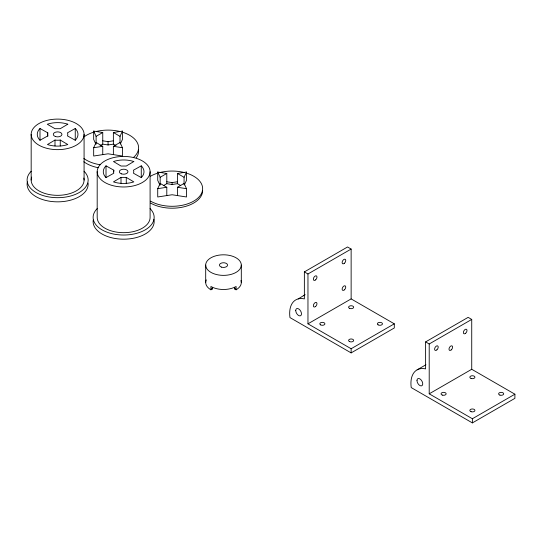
<?xml version="1.0" encoding="UTF-8"?>
<svg xmlns="http://www.w3.org/2000/svg" width="542" height="542" viewBox="0 0 542 542"><rect width="100%" height="100%" fill="white"/><g stroke="black" fill="none" stroke-linecap="round" stroke-linejoin="round"><path stroke-width="0.81" d="M113.813 170.195L113.468 171.712L113.813 173.23L106.015 177.586A20.352 11.748 0 0 1 106.015 165.838L113.813 170.195L113.813 171.882M113.373 154.626L113.373 146.32L120.019 142.478L122.451 147.722L122.451 156.028L108.061 153.806L93.671 156.028L93.671 147.722L96.103 142.478L102.75 146.32L102.75 154.626M120.019 142.993L120.019 136.347L122.451 131.103L113.373 132.512L113.373 144.138L116.029 145.676M120.365 143.908L122.451 139.416L122.451 131.103M177.424 195.574L177.424 187.268L184.07 183.426L186.502 188.67L186.502 196.976L172.112 194.754L157.722 196.976L157.722 188.67L160.161 183.426L166.8 187.268L166.8 195.574M184.07 184.775L184.07 177.295L186.502 172.058L177.424 173.46L177.424 183.677L180.75 185.594M184.415 184.856L186.502 180.364L186.502 172.058M298.154 298.967L304.97 294.76M303.716 295.756L304.929 294.74M54.993 140.046L47.452 144.545A20.352 11.748 0 0 0 67.797 144.545L60.257 140.046A10.176 5.874 0 0 1 54.993 140.046L54.993 145.961M121.008 177.383L113.468 181.888A20.352 11.748 0 0 0 133.813 181.888L126.272 177.383L121.008 177.383L121.008 183.298M96.103 144.138L96.103 136.347L102.75 132.512L102.75 144.138L100.094 145.676M160.161 185.093L160.161 177.295L166.8 173.46L166.8 183.677L163.481 185.594M206.306 279.875A17.805 10.278 0 0 0 210.913 289.801L212.349 288.974L212.349 287.307M304.367 271.901L347.537 246.976L351.135 249.056L351.135 298.899L394.298 323.825L394.298 327.978L351.135 352.896L289.977 317.592A29.383 16.965 60 0 1 304.367 298.899L304.367 271.901L307.964 273.974L351.135 249.056M307.964 273.974L307.964 323.825L351.135 298.899M307.964 323.825L351.135 348.743L394.298 323.825M425.612 341.9L468.132 317.355L471.73 319.428L471.73 369.278L514.9 394.197L514.9 398.35L472.38 422.902L411.229 387.591A29.383 16.965 60 0 1 425.612 368.899L425.612 341.9L429.21 343.98L471.73 319.428M417.116 369.854L425.91 364.773M429.21 343.98L429.21 393.824L471.73 369.278M429.21 393.824L472.38 418.749L514.9 394.197M75.25 128.495L67.452 132.851A10.176 5.874 0 0 1 67.452 135.893L75.25 140.249A20.352 11.748 0 0 0 75.25 128.495L75.25 140.324M141.266 165.838L133.468 170.195L133.813 171.712L133.468 173.23L141.266 177.586A20.352 11.748 0 0 0 141.266 165.838L141.266 177.668M102.75 140.818L108.061 141.638L113.373 140.818M102.75 144.138L108.061 144.965L113.373 144.138M93.671 147.722L102.75 146.32M166.8 181.766L172.112 182.586L177.424 181.766M166.8 183.677L172.112 184.497L177.424 183.677M157.722 188.67L166.8 187.268M95.758 143.908L93.671 139.416L93.671 131.103L102.75 132.512M113.373 146.32L122.451 147.722M159.809 184.856L157.722 180.364L157.722 172.058L166.8 173.46M177.424 187.268L186.502 188.67M47.798 132.851A10.176 5.874 0 0 0 47.798 135.893L40 140.249A20.352 11.748 0 0 1 40 128.495L47.798 132.851L47.798 136.232M113.373 132.512L120.019 136.347M177.424 173.46L184.07 177.295M234.652 287.307L234.652 288.974L236.095 289.801A17.805 10.278 0 0 0 240.966 280.526M157.722 172.058L160.161 177.295M93.671 131.103L96.103 136.347M472.38 418.749L472.38 422.902M351.135 348.743L351.135 352.896M241.305 265.085A17.805 10.278 0 0 1 214.598 273.995A17.805 10.278 0 0 1 214.598 256.183A17.805 10.278 0 0 1 241.305 265.085L241.305 282.531M236.095 289.801L236.095 286.481A17.805 10.278 0 0 1 210.913 286.481L210.913 289.801M205.696 265.085L205.696 282.531M172.112 182.586L172.112 184.497M150.093 171.712A26.456 15.271 0 0 1 110.412 184.937A26.456 15.271 0 0 1 110.412 158.488A26.456 15.271 0 0 1 150.093 171.712L150.093 217.403A26.456 15.271 0 0 1 123.644 232.674A26.456 15.271 0 0 1 97.187 217.403L97.187 171.712M126.272 177.383L126.272 183.298M108.061 141.638L108.061 144.965M106.015 165.838L106.015 177.668M84.078 134.369A26.45 15.271 0 0 1 44.397 147.6A26.45 15.271 0 0 1 44.397 121.144A26.45 15.271 0 0 1 84.078 134.369L84.078 180.066M60.257 140.046L60.257 145.961M40 128.495L40 140.324M31.172 134.369L31.172 180.066M153.901 219.259A30.521 17.622 0 0 1 124.308 239.178A30.521 17.622 0 0 1 93.231 220.025M150.073 208.595A30.521 17.622 0 0 1 123.644 235.025A30.521 17.622 0 0 1 97.208 208.595M235.357 288.54A15.772 9.106 0 0 1 234.652 288.974M212.349 288.974A15.772 9.106 0 0 1 211.644 288.54M88.082 183.067A30.521 17.622 0 0 1 56.625 201.834A30.521 17.622 0 0 1 27.364 181.916M84.057 171.252A30.521 17.622 0 0 1 57.621 197.688A30.521 17.622 0 0 1 31.192 171.252M83.847 178.067A26.45 15.271 0 0 1 56.761 195.33A26.45 15.271 0 0 1 31.68 177.085M202.64 190.581A30.521 17.622 0 0 1 183.792 206.861A30.521 17.622 0 0 1 150.534 203.04M187.376 173.406A30.521 17.622 0 0 1 196.333 199.402A30.521 17.622 0 0 1 150.534 201.129M150.534 176.211A30.521 17.622 0 0 1 156.855 173.406M160.019 172.492A30.521 17.622 0 0 1 184.205 172.492M138.522 149.89A30.521 17.622 0 0 1 136.266 157.79M98.251 167.729A30.521 17.622 0 0 1 83.847 161.773M122.16 132.092A30.521 17.622 0 0 1 133.44 157.512M100.162 164.741A30.521 17.622 0 0 1 83.847 158.447M83.847 136.99A30.521 17.622 0 0 1 93.969 132.092M96.381 131.442A30.521 17.622 0 0 1 119.741 131.442M67.797 124.199L60.257 128.698L54.993 128.698L47.303 124.26L48.475 123.881A20.352 11.748 0 0 1 67.797 124.199M133.813 161.536L126.272 166.035L121.008 166.035L113.468 161.536A20.352 11.748 0 0 1 133.813 161.536M320.559 324.861A2.541 1.47 0 0 0 324.814 324.204A2.541 1.47 0 0 0 321.697 322.402A2.541 1.47 0 0 0 320.559 324.861M349.333 341.474A2.541 1.47 0 0 0 353.587 340.816A2.541 1.47 0 0 0 350.478 339.021A2.541 1.47 0 0 0 349.333 341.474M378.113 324.861A2.541 1.47 0 0 0 382.367 324.204A2.541 1.47 0 0 0 379.251 322.402A2.541 1.47 0 0 0 378.113 324.861M349.333 308.249A2.541 1.47 0 0 0 353.587 307.585A2.541 1.47 0 0 0 350.478 305.79A2.541 1.47 0 0 0 349.333 308.249M295.736 310.532A4.072 2.351 60 0 0 300.051 315.898A4.072 2.351 60 0 0 300.051 310.146A4.072 2.351 60 0 0 295.736 310.532M315.627 279.868A2.541 1.47 -60 0 0 316.433 275.925A2.541 1.47 -60 0 0 313.425 278.595A2.541 1.47 -60 0 0 315.627 279.868M344.407 263.256A2.541 1.47 -60 0 0 345.213 259.313A2.541 1.47 -60 0 0 342.198 261.982A2.541 1.47 -60 0 0 344.407 263.256M315.627 306.454A2.541 1.47 -60 0 0 316.433 302.511A2.541 1.47 -60 0 0 313.425 305.18A2.541 1.47 -60 0 0 315.627 306.454M344.407 289.834A2.541 1.47 -60 0 0 345.213 285.898A2.541 1.47 -60 0 0 342.198 288.568A2.541 1.47 -60 0 0 344.407 289.834M121.483 173.874A4.322 2.493 0 0 0 127.966 171.712A4.322 2.493 0 0 0 121.483 169.551A4.322 2.493 0 0 0 121.483 173.874M221.468 267.125A4.072 2.351 0 0 0 227.572 265.085A4.072 2.351 0 0 0 221.468 263.053A4.072 2.351 0 0 0 221.468 267.125M416.981 380.531A4.072 2.351 60 0 0 421.297 385.904A4.072 2.351 60 0 0 421.297 380.145A4.072 2.351 60 0 0 416.981 380.531M451.262 349.868A2.541 1.47 -60 0 0 452.069 345.932A2.541 1.47 -60 0 0 449.061 348.601A2.541 1.47 -60 0 0 451.262 349.868M465.653 333.255A2.541 1.47 -60 0 0 466.459 329.312A2.541 1.47 -60 0 0 463.451 331.982A2.541 1.47 -60 0 0 465.653 333.255M436.872 349.868A2.541 1.47 -60 0 0 437.679 345.932A2.541 1.47 -60 0 0 434.67 348.601A2.541 1.47 -60 0 0 436.872 349.868M471.106 411.71A2.541 1.47 0 0 0 474.921 410.436A2.541 1.47 0 0 0 471.106 409.169A2.541 1.47 0 0 0 471.106 411.71M442.333 395.098A2.541 1.47 0 0 0 446.147 393.824A2.541 1.47 0 0 0 442.333 392.55A2.541 1.47 0 0 0 442.333 395.098M471.106 378.479A2.541 1.47 0 0 0 474.921 377.212A2.541 1.47 0 0 0 471.106 375.938A2.541 1.47 0 0 0 471.106 378.479M499.887 395.098A2.541 1.47 0 0 0 503.701 393.824A2.541 1.47 0 0 0 499.887 392.55A2.541 1.47 0 0 0 499.887 395.098M55.46 136.537A4.322 2.493 0 0 0 61.951 134.369A4.322 2.493 0 0 0 55.46 132.207A4.322 2.493 0 0 0 55.46 136.537"/></g></svg>
